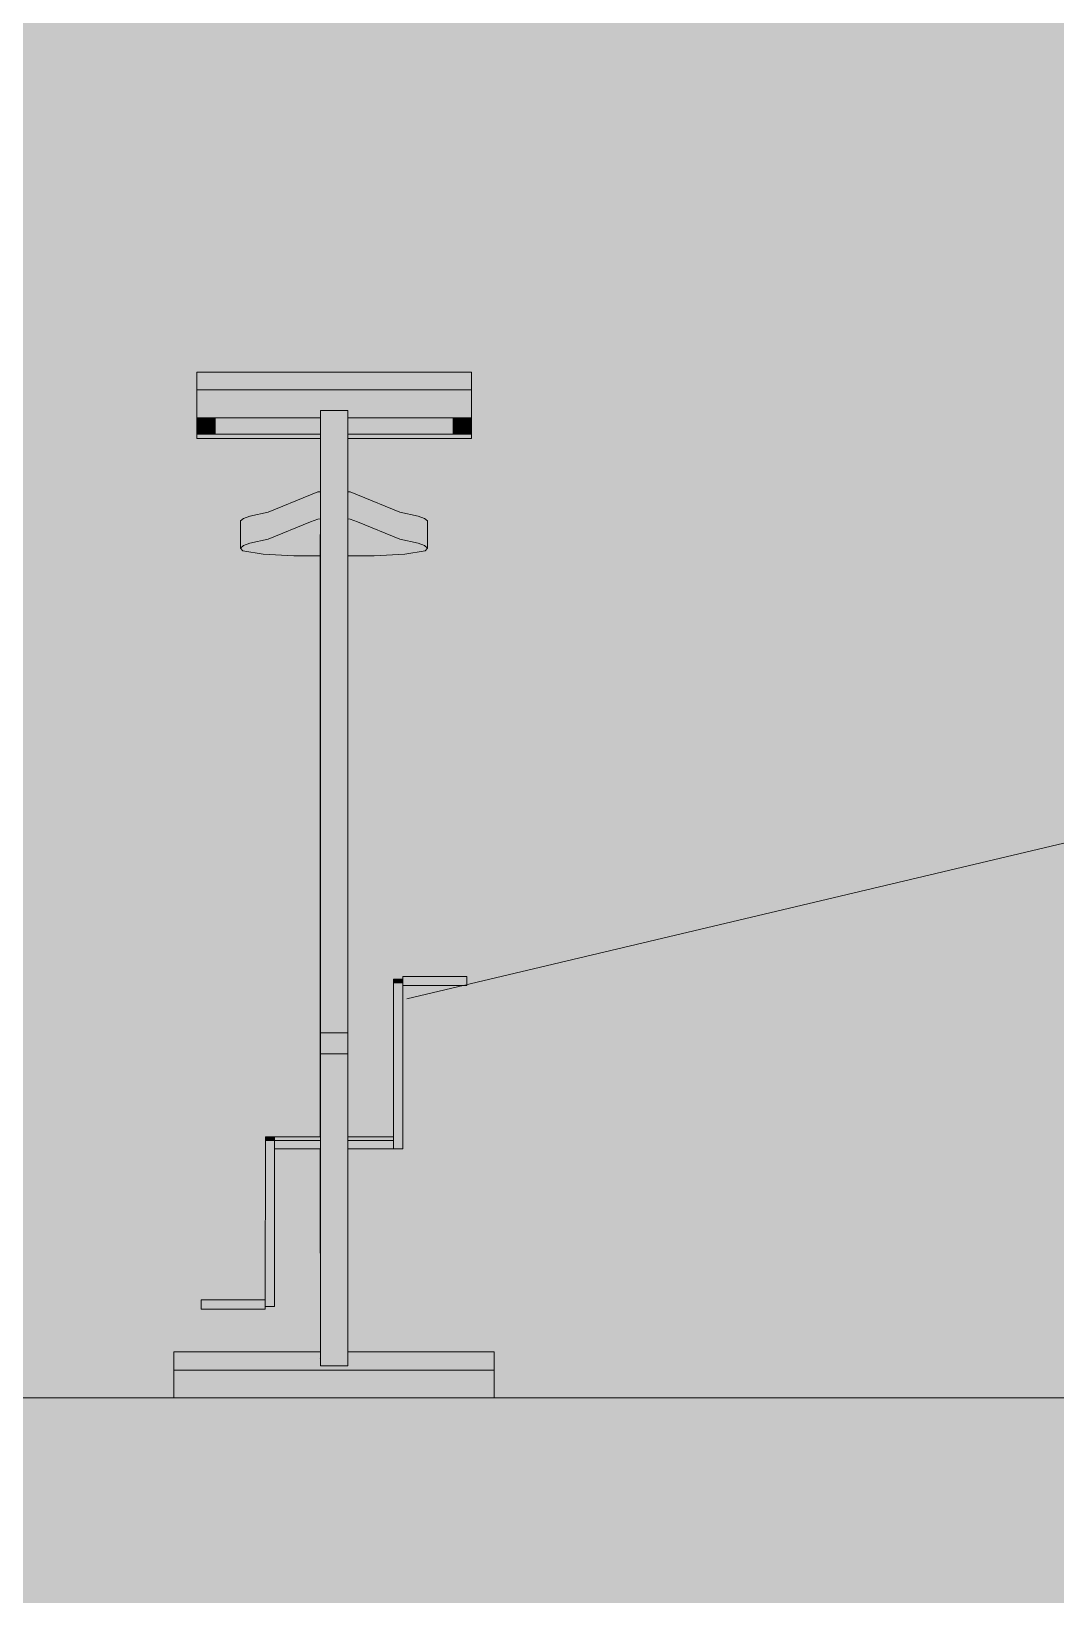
# Model space of a CAD drawing. Header units: centimetres. Extents: x -4381 to 5639, y -3920 to 4826.
# Drawn here: x 21.583 to 22.702, y 28.688 to 30.396 of the extents above; entities that cross this region are included whole.
import ezdxf
from ezdxf.xclip import XClip

# ---------------------------------------------------------------- set-up
doc = ezdxf.new("R2010")
doc.units = ezdxf.units.CM
doc.header["$MEASUREMENT"] = 0
doc.header["$XCLIPFRAME"] = 0
doc.set_wipeout_variables(frame=1)
doc.linetypes.add('Traits', pattern=[0.217778, 0.15, -0.067778])
doc.linetypes.add('Wipeout_Contour', pattern=[100, 0, -100])
for name, color, linetype, lineweight in [('00- NIVEAUX_Pen_No__20', 1, 'Continuous', 5), ('01- MOBILIER_Pen_No__18', 9, 'Continuous', 5), ('01- MOBILIER_Pen_No__2', 8, 'Continuous', 5), ('01- MOBILIER_Pen_No__7', 7, 'Continuous', 5), ('Dalles_Pen_No__1', 7, 'Continuous', 5)]:
    doc.layers.add(name, color=color, linetype=linetype, lineweight=lineweight)
for name, color, linetype in [('01- MOBILIER', 7, 'Continuous'), ('Dalles', 7, 'Continuous'), ('Drawing & Figure', 7, 'Continuous'), ('Structural - Bearing', 7, 'Continuous')]:
    doc.layers.add(name, color=color, linetype=linetype)
for name, color, linetype, lineweight, true_color in [('01- MOBILIER_Pen_No__102', 7, 'Continuous', 5, 0xcccccc), ('01- MOBILIER_Pen_No__118', 7, 'Continuous', 5, 0x573938), ('01- MOBILIER_Pen_No__186', 7, 'Continuous', 5, 0xe8e8e8), ('01- MOBILIER_Pen_No__61', 7, 'Continuous', 5, 0x6a6a6a), ('01- MOBILIER_Pen_No__62', 7, 'Continuous', 5, 0xaaaaaa), ('Structural - Bearing_Pen_No__178', 7, 'Continuous', 5, 0xbda888)]:
    doc.layers.add(name, color=color, linetype=linetype, lineweight=lineweight, true_color=true_color)

# ---------------------------------------------------------------- blocks, each defined once
blk = doc.blocks.new('Drawing_8_8', base_point=(-322.5754, 32.2036))
at = {"color": 254, "linetype": 'Wipeout_Contour', "lineweight": 0, "ltscale": 7239.201448}
blk.add_wipeout([(24.312, 31.9036), (19.212, 31.9036), (19.212, 28.9036), (20.2619, 28.9036), (20.2619, 28.9073), (20.2619, 28.9179), (20.2619, 28.9286), (20.2321, 28.9286), (20.2321, 28.9311), (20.2321, 28.9382), (20.2321, 28.9492), (20.2321, 28.9632), (20.2321, 28.9786), (20.2321, 28.9941), (20.2321, 29.008), (20.2321, 29.0191), (20.2321, 29.0262), (20.2321, 29.0286), (20.2321, 29.0366), (20.2321, 29.0482), (20.2321, 29.9936), (20.212, 29.9936), (20.212, 30.0536), (20.5171, 30.0536), (20.5171, 30.0736), (20.3921, 30.0736), (20.3828, 30.0743), (20.3745, 30.0765), (20.3678, 30.0798), (20.3636, 30.084), (20.3621, 30.0886), (20.3621, 30.1146), (20.3621, 30.1846), (20.3636, 30.1892), (20.3679, 30.1934), (20.3745, 30.1967), (20.3829, 30.1989), (20.3921, 30.1996), (20.7321, 30.1996), (20.7414, 30.1989), (20.7498, 30.1967), (20.7564, 30.1934), (20.7607, 30.1892), (20.7621, 30.1846), (20.7621, 30.1586), (20.7621, 30.0886), (20.7606, 30.084), (20.7564, 30.0798), (20.7497, 30.0765), (20.7414, 30.0743), (20.7321, 30.0736), (20.6171, 30.0736), (20.6171, 30.0536), (20.9121, 30.0536), (20.9121, 29.9936), (20.8921, 29.9936), (20.8921, 29.057), (20.8921, 29.0264), (20.8921, 28.996), (20.8921, 28.9688), (20.8921, 28.9472), (20.8921, 28.9334), (20.8921, 28.9286), (20.8621, 28.9286), (20.8621, 28.9179), (20.8621, 28.9073), (20.8621, 28.9036), (21.7385, 28.9036), (21.7385, 28.9536), (21.8985, 28.9536), (21.8985, 29.1754), (21.8486, 29.1754), (21.8485, 29.0033), (21.8385, 29.0033), (21.8385, 29.0003), (21.7685, 29.0003), (21.7685, 29.0103), (21.8385, 29.0103), (21.8386, 29.1886), (21.8985, 29.1886), (21.8985, 29.8229), (21.8696, 29.8232), (21.8361, 29.8249), (21.8139, 29.8287), (21.8114, 29.8316), (21.8114, 29.8612), (21.8146, 29.8637), (21.8216, 29.8663), (21.8416, 29.8709), (21.8878, 29.8898), (21.8959, 29.8928), (21.8986, 29.893), (21.8986, 29.9511), (21.7636, 29.9511), (21.7636, 29.9705), (21.7636, 30.0238), (22.0636, 30.0238), (22.0636, 30.0044), (22.0636, 29.9511), (21.9286, 29.9511), (21.9286, 29.893), (21.9311, 29.8928), (21.9393, 29.8898), (21.9854, 29.8709), (22.0054, 29.8663), (22.0124, 29.8637), (22.0156, 29.8612), (22.0156, 29.8316), (22.0131, 29.8287), (21.9909, 29.8249), (21.9574, 29.8232), (21.9286, 29.8229), (21.9286, 29.302), (21.9286, 29.2792), (21.9286, 29.1886), (21.9786, 29.1886), (21.9786, 29.3607), (21.9886, 29.3607), (21.9886, 29.3637), (22.0586, 29.3637), (22.0586, 29.3537), (21.9886, 29.3537), (21.9886, 29.1754), (21.9286, 29.1754), (21.9286, 28.9536), (22.0885, 28.9536), (22.0886, 28.9336), (22.0886, 28.9036), (22.8734, 28.9036), (22.8734, 28.9638), (22.8477, 28.9638), (22.8477, 28.9472), (22.8477, 28.9334), (22.8477, 28.9286), (22.8263, 28.9286), (22.8263, 28.9311), (22.8263, 28.9382), (22.8263, 28.9492), (22.8263, 28.9632), (22.8263, 28.9786), (22.8263, 28.9941), (22.8263, 29.008), (22.8263, 29.0191), (22.8263, 29.0262), (22.8263, 29.0286), (22.8263, 29.0366), (22.8263, 29.0482), (22.8263, 29.9936), (22.8119, 29.9936), (22.8119, 30.0536), (23.0299, 30.0536), (23.0299, 30.0736), (22.9406, 30.0736), (22.9339, 30.0743), (22.928, 30.0765), (22.9232, 30.0798), (22.9202, 30.084), (22.9191, 30.0886), (22.9191, 30.1146), (22.9192, 30.1846), (22.9202, 30.1892), (22.9233, 30.1934), (22.928, 30.1967), (22.934, 30.1989), (22.9406, 30.1996), (23.1835, 30.1996), (23.1901, 30.1989), (23.196, 30.1967), (23.2008, 30.1934), (23.2038, 30.1892), (23.2049, 30.1846), (23.2049, 30.1586), (23.2049, 30.0886), (23.2038, 30.084), (23.2008, 30.0798), (23.196, 30.0765), (23.19, 30.0743), (23.1834, 30.0736), (23.1013, 30.0736), (23.1013, 30.0536), (23.312, 30.0536), (23.312, 29.9936), (23.2977, 29.9936), (23.2978, 29.057), (23.2978, 29.0264), (23.2978, 28.996), (23.2977, 28.9688), (23.2977, 28.9472), (23.2977, 28.9334), (23.2977, 28.9286), (23.2763, 28.9286), (23.2763, 28.9311), (23.2763, 28.9408), (23.2763, 28.9492), (23.2763, 28.9638), (23.2506, 28.9638), (23.2506, 28.9036), (24.312, 28.9036)], dxfattribs=at).dxf.layer = 'Structural - Bearing'
at = {"layer": 'Structural - Bearing_Pen_No__178', "linetype": 'Continuous', "ltscale": 10}
blk.add_hatch(color=256, dxfattribs=at).paths.add_polyline_path([(24.312, 31.9036), (19.212, 31.9036), (19.212, 28.9036), (20.2619, 28.9036), (20.2619, 28.9073), (20.2619, 28.9179), (20.2619, 28.9286), (20.2321, 28.9286), (20.2321, 28.9311), (20.2321, 28.9382), (20.2321, 28.9492), (20.2321, 28.9632), (20.2321, 28.9786), (20.2321, 28.9941), (20.2321, 29.008), (20.2321, 29.0191), (20.2321, 29.0262), (20.2321, 29.0286), (20.2321, 29.0366), (20.2321, 29.0482), (20.2321, 29.9936), (20.212, 29.9936), (20.212, 30.0536), (20.5171, 30.0536), (20.5171, 30.0736), (20.3921, 30.0736), (20.3828, 30.0743), (20.3745, 30.0765), (20.3678, 30.0798), (20.3636, 30.084), (20.3621, 30.0886), (20.3621, 30.1146), (20.3621, 30.1846), (20.3636, 30.1892), (20.3679, 30.1934), (20.3745, 30.1967), (20.3829, 30.1989), (20.3921, 30.1996), (20.7321, 30.1996), (20.7414, 30.1989), (20.7498, 30.1967), (20.7564, 30.1934), (20.7607, 30.1892), (20.7621, 30.1846), (20.7621, 30.1586), (20.7621, 30.0886), (20.7606, 30.084), (20.7564, 30.0798), (20.7497, 30.0765), (20.7414, 30.0743), (20.7321, 30.0736), (20.6171, 30.0736), (20.6171, 30.0536), (20.9121, 30.0536), (20.9121, 29.9936), (20.8921, 29.9936), (20.8921, 29.057), (20.8921, 29.0264), (20.8921, 28.996), (20.8921, 28.9688), (20.8921, 28.9472), (20.8921, 28.9334), (20.8921, 28.9286), (20.8621, 28.9286), (20.8621, 28.9179), (20.8621, 28.9073), (20.8621, 28.9036), (21.7385, 28.9036), (21.7385, 28.9536), (21.8985, 28.9536), (21.8985, 29.1754), (21.8486, 29.1754), (21.8485, 29.0033), (21.8385, 29.0033), (21.8385, 29.0003), (21.7685, 29.0003), (21.7685, 29.0103), (21.8385, 29.0103), (21.8386, 29.1886), (21.8985, 29.1886), (21.8985, 29.8229), (21.8696, 29.8232), (21.8361, 29.8249), (21.8139, 29.8287), (21.8114, 29.8316), (21.8114, 29.8612), (21.8146, 29.8637), (21.8216, 29.8663), (21.8416, 29.8709), (21.8878, 29.8898), (21.8959, 29.8928), (21.8986, 29.893), (21.8986, 29.9511), (21.7636, 29.9511), (21.7636, 29.9705), (21.7636, 30.0238), (22.0636, 30.0238), (22.0636, 30.0044), (22.0636, 29.9511), (21.9286, 29.9511), (21.9286, 29.893), (21.9311, 29.8928), (21.9393, 29.8898), (21.9854, 29.8709), (22.0054, 29.8663), (22.0124, 29.8637), (22.0156, 29.8612), (22.0156, 29.8316), (22.0131, 29.8287), (21.9909, 29.8249), (21.9574, 29.8232), (21.9286, 29.8229), (21.9286, 29.302), (21.9286, 29.2792), (21.9286, 29.1886), (21.9786, 29.1886), (21.9786, 29.3607), (21.9886, 29.3607), (21.9886, 29.3637), (22.0586, 29.3637), (22.0586, 29.3537), (21.9886, 29.3537), (21.9886, 29.1754), (21.9286, 29.1754), (21.9286, 28.9536), (22.0885, 28.9536), (22.0886, 28.9336), (22.0886, 28.9036), (22.8734, 28.9036), (22.8734, 28.9638), (22.8477, 28.9638), (22.8477, 28.9472), (22.8477, 28.9334), (22.8477, 28.9286), (22.8263, 28.9286), (22.8263, 28.9311), (22.8263, 28.9382), (22.8263, 28.9492), (22.8263, 28.9632), (22.8263, 28.9786), (22.8263, 28.9941), (22.8263, 29.008), (22.8263, 29.0191), (22.8263, 29.0262), (22.8263, 29.0286), (22.8263, 29.0366), (22.8263, 29.0482), (22.8263, 29.9936), (22.8119, 29.9936), (22.8119, 30.0536), (23.0299, 30.0536), (23.0299, 30.0736), (22.9406, 30.0736), (22.9339, 30.0743), (22.928, 30.0765), (22.9232, 30.0798), (22.9202, 30.084), (22.9191, 30.0886), (22.9191, 30.1146), (22.9192, 30.1846), (22.9202, 30.1892), (22.9233, 30.1934), (22.928, 30.1967), (22.934, 30.1989), (22.9406, 30.1996), (23.1835, 30.1996), (23.1901, 30.1989), (23.196, 30.1967), (23.2008, 30.1934), (23.2038, 30.1892), (23.2049, 30.1846), (23.2049, 30.1586), (23.2049, 30.0886), (23.2038, 30.084), (23.2008, 30.0798), (23.196, 30.0765), (23.19, 30.0743), (23.1834, 30.0736), (23.1013, 30.0736), (23.1013, 30.0536), (23.312, 30.0536), (23.312, 29.9936), (23.2977, 29.9936), (23.2978, 29.057), (23.2978, 29.0264), (23.2978, 28.996), (23.2977, 28.9688), (23.2977, 28.9472), (23.2977, 28.9334), (23.2977, 28.9286), (23.2763, 28.9286), (23.2763, 28.9311), (23.2763, 28.9408), (23.2763, 28.9492), (23.2763, 28.9638), (23.2506, 28.9638), (23.2506, 28.9036), (24.312, 28.9036)])
at = {"color": 254, "linetype": 'Wipeout_Contour', "lineweight": 0, "ltscale": 147.888577}
blk.add_wipeout([(21.8114, 29.8316), (21.8146, 29.8342), (21.8146, 29.8637), (21.8114, 29.8612)], dxfattribs=at).dxf.layer = '01- MOBILIER'
at = {"color": 254, "linetype": 'Wipeout_Contour', "lineweight": 0, "ltscale": 145.143822}
blk.add_wipeout([(21.7386, 28.9336), (21.7386, 28.9036), (22.0886, 28.9036), (22.0886, 28.9336)], dxfattribs=at).dxf.layer = '01- MOBILIER'
at = {"layer": '01- MOBILIER_Pen_No__118', "linetype": 'Continuous', "ltscale": 10}
blk.add_hatch(color=256, dxfattribs=at).paths.add_polyline_path([(21.8114, 29.8316), (21.8146, 29.8342), (21.8146, 29.8637), (21.8114, 29.8612)])
at = {"layer": '01- MOBILIER_Pen_No__61', "linetype": 'Continuous', "ltscale": 10}
blk.add_hatch(color=256, dxfattribs=at).paths.add_polyline_path([(21.7386, 28.9336), (21.7386, 28.9036), (22.0886, 28.9036), (22.0886, 28.9336)])
at = {"layer": 'Dalles', "linetype": 'Continuous', "lineweight": 0, "ltscale": 10, "true_color": 0x000000}
blk.add_hatch(color=18, dxfattribs=at).paths.add_polyline_path([(18.912, 28.6036), (33.812, 28.6036), (33.812, 28.9036), (18.912, 28.9036)])
at = {"layer": 'Dalles_Pen_No__1', "linetype": 'Continuous', "ltscale": 10}
blk.add_line((24.312, 28.9036), (19.212, 28.9036), dxfattribs=at)
at = {"color": 254, "linetype": 'Wipeout_Contour', "lineweight": 0, "ltscale": 147.908856}
blk.add_wipeout([(21.8146, 29.8342), (21.8216, 29.8368), (21.8216, 29.8663), (21.8146, 29.8637)], dxfattribs=at).dxf.layer = '01- MOBILIER'
at = {"color": 254, "linetype": 'Wipeout_Contour', "lineweight": 0, "ltscale": 327.290151}
blk.add_wipeout([(21.7385, 28.9536), (21.7386, 28.9336), (22.0886, 28.9336), (22.0885, 28.9536), (21.9286, 28.9536), (21.9286, 28.9385), (21.8986, 28.9385), (21.8985, 28.9469), (21.8985, 28.9536)], dxfattribs=at).dxf.layer = '01- MOBILIER'
at = {"layer": '01- MOBILIER_Pen_No__118', "linetype": 'Continuous', "ltscale": 10}
blk.add_hatch(color=256, dxfattribs=at).paths.add_polyline_path([(21.8146, 29.8342), (21.8216, 29.8368), (21.8216, 29.8663), (21.8146, 29.8637)])
at = {"layer": '01- MOBILIER_Pen_No__2', "linetype": 'Continuous', "ltscale": 10}
blk.add_hatch(color=256, dxfattribs=at).paths.add_polyline_path([(21.7385, 28.9536), (21.7386, 28.9336), (22.0886, 28.9336), (22.0885, 28.9536), (21.9286, 28.9536), (21.9286, 28.9385), (21.8986, 28.9385), (21.8985, 28.9469), (21.8985, 28.9536)])
at = {"layer": '01- MOBILIER_Pen_No__7', "linetype": 'Continuous', "ltscale": 10}
for p, q in [((21.7385, 28.9536), (21.7385, 28.9036)), ((21.7386, 28.9336), (21.7385, 28.9536)), ((22.0886, 28.9336), (22.0885, 28.9536)), ((21.7385, 28.9036), (21.7386, 28.9336)), ((22.0886, 28.9036), (22.0886, 28.9336))]:
    blk.add_line(p, q, dxfattribs=at)
at = {"color": 254, "linetype": 'Wipeout_Contour', "lineweight": 0, "ltscale": 147.952484}
blk.add_wipeout([(21.8216, 29.8368), (21.8416, 29.8414), (21.8416, 29.8709), (21.8216, 29.8663)], dxfattribs=at).dxf.layer = '01- MOBILIER'
at = {"color": 254, "linetype": 'Wipeout_Contour', "lineweight": 0, "ltscale": 145.750559}
blk.add_wipeout([(21.9286, 29.2792), (21.8986, 29.2792), (21.8986, 28.9385), (21.9286, 28.9385)], dxfattribs=at).dxf.layer = '01- MOBILIER'
at = {"layer": '01- MOBILIER_Pen_No__102', "linetype": 'Continuous', "ltscale": 10}
blk.add_hatch(color=256, dxfattribs=at).paths.add_polyline_path([(21.9286, 29.2792), (21.8986, 29.2792), (21.8986, 28.9385), (21.9286, 28.9385)])
at = {"layer": '01- MOBILIER_Pen_No__118', "linetype": 'Continuous', "ltscale": 10}
blk.add_hatch(color=256, dxfattribs=at).paths.add_polyline_path([(21.8216, 29.8368), (21.8416, 29.8414), (21.8416, 29.8709), (21.8216, 29.8663)])
at = {"layer": '01- MOBILIER_Pen_No__7', "linetype": 'Continuous', "ltscale": 10}
for p, q in [((21.8985, 28.9536), (21.7385, 28.9536)), ((21.8985, 28.9469), (21.8986, 28.9459)), ((21.8986, 28.9459), (21.8986, 28.9395)), ((22.0885, 28.9536), (21.9286, 28.9536)), ((22.0886, 28.9336), (21.7386, 28.9336)), ((21.8986, 28.9395), (21.8986, 28.9385)), ((21.9286, 28.9385), (21.8986, 28.9385))]:
    blk.add_line(p, q, dxfattribs=at)
at = {"color": 254, "linetype": 'Wipeout_Contour', "lineweight": 0, "ltscale": 146.335549}
blk.add_wipeout([(21.8986, 29.302), (21.8986, 29.2792), (21.9286, 29.2792), (21.9286, 29.302)], dxfattribs=at).dxf.layer = '01- MOBILIER'
at = {"color": 254, "linetype": 'Wipeout_Contour', "lineweight": 0, "ltscale": 145.885412}
blk.add_wipeout([(21.8486, 29.1754), (21.8986, 29.1754), (21.8986, 29.1846), (21.8486, 29.1846)], dxfattribs=at).dxf.layer = '01- MOBILIER'
at = {"color": 254, "linetype": 'Wipeout_Contour', "lineweight": 0, "ltscale": 146.077582}
blk.add_wipeout([(21.9286, 29.1846), (21.9286, 29.1754), (21.9786, 29.1754), (21.9786, 29.1846)], dxfattribs=at).dxf.layer = '01- MOBILIER'
at = {"layer": '01- MOBILIER_Pen_No__62', "linetype": 'Continuous', "ltscale": 10}
for points in [[(21.8986, 29.302), (21.8986, 29.2792), (21.9286, 29.2792), (21.9286, 29.302)], [(21.8486, 29.1754), (21.8986, 29.1754), (21.8986, 29.1846), (21.8486, 29.1846)], [(21.9286, 29.1846), (21.9286, 29.1754), (21.9786, 29.1754), (21.9786, 29.1846)]]:
    blk.add_hatch(color=256, dxfattribs=at).paths.add_polyline_path(points)
at = {"layer": '01- MOBILIER_Pen_No__7', "linetype": 'Continuous', "ltscale": 10}
for p, q in [((21.8986, 29.272), (21.8985, 29.2279)), ((21.9286, 29.2792), (21.8986, 29.2792)), ((21.8985, 29.1754), (21.8986, 28.9469))]:
    blk.add_line(p, q, dxfattribs=at)
at = {"color": 254, "linetype": 'Wipeout_Contour', "lineweight": 0, "ltscale": 147.456854}
blk.add_wipeout([(21.8986, 29.9819), (21.8986, 29.302), (21.9286, 29.302), (21.9286, 29.9819)], dxfattribs=at).dxf.layer = '01- MOBILIER'
at = {"color": 254, "linetype": 'Wipeout_Contour', "lineweight": 0, "ltscale": 145.906568}
blk.add_wipeout([(21.8486, 29.1846), (21.8986, 29.1846), (21.8986, 29.1886), (21.8486, 29.1886)], dxfattribs=at).dxf.layer = '01- MOBILIER'
at = {"color": 254, "linetype": 'Wipeout_Contour', "lineweight": 0, "ltscale": 146.098725}
blk.add_wipeout([(21.9286, 29.1886), (21.9286, 29.1846), (21.9786, 29.1846), (21.9786, 29.1886)], dxfattribs=at).dxf.layer = '01- MOBILIER'
at = {"layer": '01- MOBILIER_Pen_No__18', "linetype": 'Continuous', "ltscale": 10}
blk.add_hatch(color=256, dxfattribs=at).paths.add_polyline_path([(21.8986, 29.9819), (21.8986, 29.302), (21.9286, 29.302), (21.9286, 29.9819)])
at = {"layer": '01- MOBILIER_Pen_No__186', "linetype": 'Continuous', "ltscale": 10}
for points in [[(21.8486, 29.1846), (21.8986, 29.1846), (21.8986, 29.1886), (21.8486, 29.1886)], [(21.9286, 29.1886), (21.9286, 29.1846), (21.9786, 29.1846), (21.9786, 29.1886)]]:
    blk.add_hatch(color=256, dxfattribs=at).paths.add_polyline_path(points)
at = {"layer": '01- MOBILIER_Pen_No__7', "linetype": 'Continuous', "ltscale": 10}
for p, q in [((21.8986, 29.3265), (21.8985, 29.2569)), ((21.8986, 29.2792), (21.8986, 29.302)), ((21.9286, 29.302), (21.8986, 29.302)), ((21.9286, 29.2792), (21.9286, 29.302)), ((21.8986, 28.9395), (21.8986, 29.2792)), ((21.9286, 28.9385), (21.9286, 29.2792)), ((21.8985, 29.2279), (21.8985, 29.1886)), ((21.8986, 29.1846), (21.8986, 29.1886)), ((21.8986, 29.1754), (21.8986, 29.1846))]:
    blk.add_line(p, q, dxfattribs=at)
at = {"color": 254, "linetype": 'Wipeout_Contour', "lineweight": 0, "ltscale": 148.271577}
blk.add_wipeout([(21.7636, 29.9511), (21.8986, 29.9511), (21.8986, 29.9559), (21.7636, 29.9559)], dxfattribs=at).dxf.layer = '01- MOBILIER'
at = {"color": 254, "linetype": 'Wipeout_Contour', "lineweight": 0, "ltscale": 148.661268}
blk.add_wipeout([(21.9286, 29.9559), (21.9286, 29.9511), (22.0636, 29.9511), (22.0636, 29.9559)], dxfattribs=at).dxf.layer = '01- MOBILIER'
at = {"color": 254, "linetype": 'Wipeout_Contour', "lineweight": 0, "ltscale": 148.1679}
blk.add_wipeout([(21.8878, 29.8603), (21.8959, 29.8632), (21.8959, 29.8928), (21.8878, 29.8898)], dxfattribs=at).dxf.layer = '01- MOBILIER'
at = {"color": 254, "linetype": 'Wipeout_Contour', "lineweight": 0, "ltscale": 185.849866}
blk.add_wipeout([(21.9286, 29.8863), (21.9286, 29.8634), (21.9311, 29.8632), (21.9311, 29.8928), (21.9286, 29.893)], dxfattribs=at).dxf.layer = '01- MOBILIER'
at = {"color": 254, "linetype": 'Wipeout_Contour', "lineweight": 0, "ltscale": 183.192572}
blk.add_wipeout([(21.9786, 29.3567), (21.9786, 29.1754), (21.9886, 29.1754), (21.9886, 29.3537), (21.9886, 29.3567)], dxfattribs=at).dxf.layer = '01- MOBILIER'
at = {"color": 254, "linetype": 'Wipeout_Contour', "lineweight": 0, "ltscale": 254.839644}
blk.add_wipeout([(21.8386, 29.1846), (21.8385, 29.0103), (21.8385, 29.0033), (21.8485, 29.0033), (21.8486, 29.1754), (21.8486, 29.1794), (21.8486, 29.1846)], dxfattribs=at).dxf.layer = '01- MOBILIER'
at = {"layer": '01- MOBILIER_Pen_No__118', "linetype": 'Continuous', "ltscale": 10}
for points in [[(21.7636, 29.9511), (21.8986, 29.9511), (21.8986, 29.9559), (21.7636, 29.9559)], [(21.9286, 29.9559), (21.9286, 29.9511), (22.0636, 29.9511), (22.0636, 29.9559)], [(21.8878, 29.8603), (21.8959, 29.8632), (21.8959, 29.8928), (21.8878, 29.8898)]]:
    blk.add_hatch(color=256, dxfattribs=at).paths.add_polyline_path(points)
at = {"layer": '01- MOBILIER_Pen_No__2', "linetype": 'Continuous', "ltscale": 10}
blk.add_hatch(color=256, dxfattribs=at).paths.add_polyline_path([(21.9286, 29.8863), (21.9286, 29.8634), (21.9311, 29.8632), (21.9311, 29.8928), (21.9286, 29.893)])
at = {"layer": '01- MOBILIER_Pen_No__62', "linetype": 'Continuous', "ltscale": 10}
for points in [[(21.9786, 29.3567), (21.9786, 29.1754), (21.9886, 29.1754), (21.9886, 29.3537), (21.9886, 29.3567)], [(21.8386, 29.1846), (21.8385, 29.0103), (21.8385, 29.0033), (21.8485, 29.0033), (21.8486, 29.1754), (21.8486, 29.1794), (21.8486, 29.1846)]]:
    blk.add_hatch(color=256, dxfattribs=at).paths.add_polyline_path(points)
at = {"layer": '01- MOBILIER_Pen_No__7', "linetype": 'Continuous', "ltscale": 10}
for p, q in [((21.9286, 29.1886), (21.9786, 29.1886)), ((21.9286, 29.1846), (21.9786, 29.1846)), ((21.9786, 29.1846), (21.9786, 29.1886)), ((21.8485, 29.0033), (21.8486, 29.1754)), ((21.8486, 29.1754), (21.8986, 29.1754)), ((21.9286, 29.1754), (21.9786, 29.1754)), ((21.9786, 29.1754), (21.9886, 29.1754))]:
    blk.add_line(p, q, dxfattribs=at)
at = {"color": 254, "linetype": 'Wipeout_Contour', "lineweight": 0, "ltscale": 148.331853}
blk.add_wipeout([(21.7836, 29.9738), (21.7836, 29.9559), (21.8986, 29.9559), (21.8986, 29.9738)], dxfattribs=at).dxf.layer = '01- MOBILIER'
at = {"color": 254, "linetype": 'Wipeout_Contour', "lineweight": 0, "ltscale": 148.674254}
blk.add_wipeout([(21.9286, 29.9559), (22.0436, 29.9559), (22.0436, 29.9738), (21.9286, 29.9738)], dxfattribs=at).dxf.layer = '01- MOBILIER'
at = {"color": 254, "linetype": 'Wipeout_Contour', "lineweight": 0, "ltscale": 148.185515}
blk.add_wipeout([(21.8959, 29.8928), (21.8959, 29.8632), (21.8986, 29.8634), (21.8986, 29.893)], dxfattribs=at).dxf.layer = '01- MOBILIER'
at = {"color": 254, "linetype": 'Wipeout_Contour', "lineweight": 0, "ltscale": 148.268157}
blk.add_wipeout([(21.9311, 29.8632), (21.9393, 29.8603), (21.9393, 29.8898), (21.9311, 29.8928)], dxfattribs=at).dxf.layer = '01- MOBILIER'
at = {"color": 254, "linetype": 'Wipeout_Contour', "lineweight": 0, "ltscale": 146.721781}
blk.add_wipeout([(21.9786, 29.3567), (21.9886, 29.3567), (21.9886, 29.3607), (21.9786, 29.3607)], dxfattribs=at).dxf.layer = '01- MOBILIER'
at = {"color": 254, "linetype": 'Wipeout_Contour', "lineweight": 0, "ltscale": 145.835142}
blk.add_wipeout([(21.8386, 29.1846), (21.8486, 29.1846), (21.8486, 29.1886), (21.8386, 29.1886)], dxfattribs=at).dxf.layer = '01- MOBILIER'
at = {"color": 254, "linetype": 'Wipeout_Contour', "lineweight": 0, "ltscale": 145.158362}
blk.add_wipeout([(21.7685, 29.0003), (21.8385, 29.0003), (21.8385, 29.0103), (21.7685, 29.0103)], dxfattribs=at).dxf.layer = '01- MOBILIER'
at = {"layer": '01- MOBILIER_Pen_No__186', "linetype": 'Continuous', "ltscale": 10}
for points in [[(21.9786, 29.3567), (21.9886, 29.3567), (21.9886, 29.3607), (21.9786, 29.3607)], [(21.8386, 29.1846), (21.8486, 29.1846), (21.8486, 29.1886), (21.8386, 29.1886)]]:
    blk.add_hatch(color=256, dxfattribs=at).paths.add_polyline_path(points)
at = {"layer": '01- MOBILIER_Pen_No__2', "linetype": 'Continuous', "ltscale": 10}
blk.add_hatch(color=256, dxfattribs=at).paths.add_polyline_path([(21.9311, 29.8632), (21.9393, 29.8603), (21.9393, 29.8898), (21.9311, 29.8928)])
at = {"layer": '01- MOBILIER_Pen_No__61', "linetype": 'Continuous', "ltscale": 10}
for points in [[(21.7836, 29.9738), (21.7836, 29.9559), (21.8986, 29.9559), (21.8986, 29.9738)], [(21.9286, 29.9559), (22.0436, 29.9559), (22.0436, 29.9738), (21.9286, 29.9738)], [(21.8959, 29.8928), (21.8959, 29.8632), (21.8986, 29.8634), (21.8986, 29.893)], [(21.7685, 29.0003), (21.8385, 29.0003), (21.8385, 29.0103), (21.7685, 29.0103)]]:
    blk.add_hatch(color=256, dxfattribs=at).paths.add_polyline_path(points)
at = {"layer": '01- MOBILIER_Pen_No__7', "linetype": 'Continuous', "ltscale": 10}
for p, q in [((21.9786, 29.3567), (21.9786, 29.3607)), ((21.9786, 29.1754), (21.9786, 29.3567)), ((21.8385, 29.0103), (21.8386, 29.1846)), ((21.8386, 29.1846), (21.8386, 29.1886)), ((21.8386, 29.1886), (21.8486, 29.1886)), ((21.8386, 29.1846), (21.8486, 29.1846)), ((21.8486, 29.1846), (21.8486, 29.1886)), ((21.8486, 29.1886), (21.8986, 29.1886)), ((21.8486, 29.1754), (21.8486, 29.1846)), ((21.8486, 29.1846), (21.8986, 29.1846)), ((21.7685, 29.0103), (21.7685, 29.0003)), ((21.7685, 29.0003), (21.7685, 29.0103)), ((21.7685, 29.0103), (21.8385, 29.0103)), ((21.7685, 29.0003), (21.8385, 29.0003)), ((21.8385, 29.0003), (21.8385, 29.0103)), ((21.8385, 29.0033), (21.8485, 29.0033))]:
    blk.add_line(p, q, dxfattribs=at)
at = {"color": 254, "linetype": 'Wipeout_Contour', "lineweight": 0, "ltscale": 295.925085}
blk.add_wipeout([(21.7636, 30.0044), (21.7636, 29.9738), (21.8986, 29.9738), (21.8986, 29.9819), (21.9286, 29.9819), (21.9286, 29.9738), (22.0636, 29.9738), (22.0636, 30.0044)], dxfattribs=at).dxf.layer = '01- MOBILIER'
at = {"color": 254, "linetype": 'Wipeout_Contour', "lineweight": 0, "ltscale": 148.070579}
blk.add_wipeout([(21.8416, 29.8414), (21.8878, 29.8603), (21.8878, 29.8898), (21.8416, 29.8709)], dxfattribs=at).dxf.layer = '01- MOBILIER'
at = {"color": 254, "linetype": 'Wipeout_Contour', "lineweight": 0, "ltscale": 148.291667}
blk.add_wipeout([(21.9393, 29.8603), (21.9854, 29.8414), (21.9854, 29.8709), (21.9393, 29.8898)], dxfattribs=at).dxf.layer = '01- MOBILIER'
at = {"color": 254, "linetype": 'Wipeout_Contour', "lineweight": 0, "ltscale": 146.816927}
blk.add_wipeout([(21.9886, 29.3537), (22.0586, 29.3537), (22.0586, 29.3637), (21.9886, 29.3637)], dxfattribs=at).dxf.layer = '01- MOBILIER'
at = {"layer": '01- MOBILIER_Pen_No__118', "linetype": 'Continuous', "ltscale": 10}
for points in [[(21.7636, 30.0044), (21.7636, 29.9738), (21.8986, 29.9738), (21.8986, 29.9819), (21.9286, 29.9819), (21.9286, 29.9738), (22.0636, 29.9738), (22.0636, 30.0044)], [(21.8416, 29.8414), (21.8878, 29.8603), (21.8878, 29.8898), (21.8416, 29.8709)]]:
    blk.add_hatch(color=256, dxfattribs=at).paths.add_polyline_path(points)
at = {"layer": '01- MOBILIER_Pen_No__2', "linetype": 'Continuous', "ltscale": 10}
blk.add_hatch(color=256, dxfattribs=at).paths.add_polyline_path([(21.9393, 29.8603), (21.9854, 29.8414), (21.9854, 29.8709), (21.9393, 29.8898)])
at = {"layer": '01- MOBILIER_Pen_No__61', "linetype": 'Continuous', "ltscale": 10}
blk.add_hatch(color=256, dxfattribs=at).paths.add_polyline_path([(21.9886, 29.3537), (22.0586, 29.3537), (22.0586, 29.3637), (21.9886, 29.3637)])
at = {"layer": '01- MOBILIER_Pen_No__7', "linetype": 'Continuous', "ltscale": 10}
for p, q in [((21.8986, 29.9819), (21.8986, 29.9738)), ((21.9286, 29.9819), (21.8986, 29.9819)), ((21.8878, 29.8898), (21.8959, 29.8928)), ((21.8959, 29.8928), (21.8986, 29.893)), ((21.9286, 29.893), (21.9311, 29.8928)), ((21.9311, 29.8928), (21.9393, 29.8898)), ((21.9786, 29.3607), (21.9886, 29.3607)), ((21.9786, 29.3567), (21.9886, 29.3567)), ((21.9886, 29.3637), (21.9886, 29.3607)), ((21.9886, 29.3537), (21.9886, 29.3637)), ((21.9886, 29.3637), (22.0586, 29.3637)), ((22.0586, 29.3537), (22.0586, 29.3637)), ((21.9886, 29.1754), (21.9886, 29.3537)), ((21.9886, 29.3537), (22.0586, 29.3537))]:
    blk.add_line(p, q, dxfattribs=at)
at = {"color": 254, "linetype": 'Wipeout_Contour', "lineweight": 0, "ltscale": 148.660317}
blk.add_wipeout([(22.0636, 30.0044), (22.0636, 30.0238), (21.7636, 30.0238), (21.7636, 30.0044)], dxfattribs=at).dxf.layer = '01- MOBILIER'
at = {"color": 254, "linetype": 'Wipeout_Contour', "lineweight": 0, "ltscale": 148.174147}
blk.add_wipeout([(21.7836, 29.9559), (21.7836, 29.9738), (21.7636, 29.9738), (21.7636, 29.9559)], dxfattribs=at).dxf.layer = '01- MOBILIER'
at = {"color": 254, "linetype": 'Wipeout_Contour', "lineweight": 0, "ltscale": 148.835221}
blk.add_wipeout([(22.0636, 29.9559), (22.0636, 29.9738), (22.0436, 29.9738), (22.0436, 29.9559)], dxfattribs=at).dxf.layer = '01- MOBILIER'
at = {"color": 254, "linetype": 'Wipeout_Contour', "lineweight": 0, "ltscale": 148.336767}
blk.add_wipeout([(21.9854, 29.8414), (22.0054, 29.8368), (22.0054, 29.8663), (21.9854, 29.8709)], dxfattribs=at).dxf.layer = '01- MOBILIER'
at = {"color": 254, "linetype": 'Wipeout_Contour', "lineweight": 0, "ltscale": 479.580089}
blk.add_wipeout([(21.8114, 29.8316), (21.8139, 29.8287), (21.8361, 29.8249), (21.8696, 29.8232), (21.8985, 29.8229), (21.8985, 29.8414), (21.8985, 29.8465), (21.8986, 29.8634), (21.8959, 29.8632), (21.8878, 29.8603), (21.8416, 29.8414), (21.8216, 29.8368), (21.8146, 29.8342)], dxfattribs=at).dxf.layer = '01- MOBILIER'
at = {"layer": '01- MOBILIER_Pen_No__118', "linetype": 'Continuous', "ltscale": 10}
for points in [[(21.7836, 29.9559), (21.7836, 29.9738), (21.7636, 29.9738), (21.7636, 29.9559)], [(22.0636, 29.9559), (22.0636, 29.9738), (22.0436, 29.9738), (22.0436, 29.9559)], [(21.8114, 29.8316), (21.8139, 29.8287), (21.8361, 29.8249), (21.8696, 29.8232), (21.8985, 29.8229), (21.8985, 29.8414), (21.8985, 29.8465), (21.8986, 29.8634), (21.8959, 29.8632), (21.8878, 29.8603), (21.8416, 29.8414), (21.8216, 29.8368), (21.8146, 29.8342)]]:
    blk.add_hatch(color=256, dxfattribs=at).paths.add_polyline_path(points)
at = {"layer": '01- MOBILIER_Pen_No__2', "linetype": 'Continuous', "ltscale": 10}
blk.add_hatch(color=256, dxfattribs=at).paths.add_polyline_path([(21.9854, 29.8414), (22.0054, 29.8368), (22.0054, 29.8663), (21.9854, 29.8709)])
at = {"layer": '01- MOBILIER_Pen_No__61', "linetype": 'Continuous', "ltscale": 10}
blk.add_hatch(color=256, dxfattribs=at).paths.add_polyline_path([(22.0636, 30.0044), (22.0636, 30.0238), (21.7636, 30.0238), (21.7636, 30.0044)])
at = {"layer": '01- MOBILIER_Pen_No__7', "linetype": 'Continuous', "ltscale": 10}
for p, q in [((21.7636, 30.0044), (21.7636, 30.0238)), ((21.7636, 30.0238), (21.7636, 29.9955)), ((22.0636, 30.0238), (21.7636, 30.0238)), ((22.0636, 30.0044), (22.0636, 30.0238)), ((21.7636, 29.9738), (21.7636, 30.0044)), ((22.0636, 30.0044), (21.7636, 30.0044)), ((22.0636, 29.9738), (22.0636, 30.0044)), ((21.7636, 29.9955), (21.7636, 29.9753)), ((21.7636, 29.9753), (21.7636, 29.9705)), ((21.8986, 29.9738), (21.7636, 29.9738)), ((21.7636, 29.9559), (21.7636, 29.9738)), ((21.7636, 29.9705), (21.7636, 29.9559)), ((21.7836, 29.9559), (21.7836, 29.9738)), ((21.8986, 29.302), (21.8986, 29.9738)), ((22.0636, 29.9738), (21.9286, 29.9738)), ((22.0436, 29.9738), (22.0436, 29.9559)), ((22.0436, 29.9559), (22.0436, 29.9738)), ((22.0636, 29.9559), (22.0636, 29.9738)), ((21.7636, 29.9511), (21.7636, 29.9559)), ((21.8986, 29.9559), (21.7636, 29.9559)), ((22.0636, 29.9559), (21.9286, 29.9559)), ((22.0636, 29.9511), (22.0636, 29.9559)), ((21.8986, 29.9511), (21.7636, 29.9511)), ((22.0636, 29.9511), (21.9286, 29.9511)), ((21.8416, 29.8709), (21.8878, 29.8898)), ((21.8146, 29.8637), (21.8216, 29.8663)), ((21.8216, 29.8663), (21.8416, 29.8709)), ((21.8114, 29.8612), (21.8146, 29.8637)), ((21.8114, 29.8316), (21.8114, 29.8612)), ((21.8416, 29.8414), (21.8878, 29.8603)), ((21.8878, 29.8603), (21.8959, 29.8632)), ((21.8959, 29.8632), (21.8986, 29.8634)), ((21.8114, 29.8316), (21.8146, 29.8342)), ((21.8146, 29.8342), (21.8216, 29.8368)), ((21.8216, 29.8368), (21.8416, 29.8414)), ((21.8985, 29.8415), (21.8985, 29.8465)), ((21.8985, 29.8415), (21.8985, 29.2279)), ((21.8139, 29.8287), (21.8114, 29.8316)), ((21.8361, 29.8249), (21.8139, 29.8287)), ((21.8696, 29.8232), (21.8361, 29.8249)), ((21.8985, 29.8229), (21.8696, 29.8232))]:
    blk.add_line(p, q, dxfattribs=at)
at = {"color": 254, "linetype": 'Wipeout_Contour', "lineweight": 0, "ltscale": 148.358456}
blk.add_wipeout([(22.0054, 29.8368), (22.0124, 29.8342), (22.0124, 29.8637), (22.0054, 29.8663)], dxfattribs=at).dxf.layer = '01- MOBILIER'
at = {"layer": '01- MOBILIER_Pen_No__2', "linetype": 'Continuous', "ltscale": 10}
blk.add_hatch(color=256, dxfattribs=at).paths.add_polyline_path([(22.0054, 29.8368), (22.0124, 29.8342), (22.0124, 29.8637), (22.0054, 29.8663)])
at = {"color": 254, "linetype": 'Wipeout_Contour', "lineweight": 0, "ltscale": 148.362254}
blk.add_wipeout([(22.0124, 29.8342), (22.0156, 29.8316), (22.0156, 29.8612), (22.0124, 29.8637)], dxfattribs=at).dxf.layer = '01- MOBILIER'
at = {"layer": '01- MOBILIER_Pen_No__61', "linetype": 'Continuous', "ltscale": 10}
blk.add_hatch(color=256, dxfattribs=at).paths.add_polyline_path([(22.0124, 29.8342), (22.0156, 29.8316), (22.0156, 29.8612), (22.0124, 29.8637)])
at = {"color": 254, "linetype": 'Wipeout_Contour', "lineweight": 0, "ltscale": 406.655842}
blk.add_wipeout([(21.9286, 29.8229), (21.9574, 29.8232), (21.9909, 29.8249), (22.0131, 29.8287), (22.0156, 29.8316), (22.0124, 29.8342), (22.0054, 29.8368), (21.9854, 29.8414), (21.9393, 29.8603), (21.9311, 29.8632), (21.9286, 29.8634)], dxfattribs=at).dxf.layer = '01- MOBILIER'
at = {"layer": '01- MOBILIER_Pen_No__118', "linetype": 'Continuous', "ltscale": 10}
blk.add_hatch(color=256, dxfattribs=at).paths.add_polyline_path([(21.9286, 29.8229), (21.9574, 29.8232), (21.9909, 29.8249), (22.0131, 29.8287), (22.0156, 29.8316), (22.0124, 29.8342), (22.0054, 29.8368), (21.9854, 29.8414), (21.9393, 29.8603), (21.9311, 29.8632), (21.9286, 29.8634)])
at = {"layer": '00- NIVEAUX_Pen_No__20', "linetype": 'Traits', "ltscale": 10, "flags": 128}
blk.add_lwpolyline([(5.087, 25.2047), (9.7503, 26.0346), (16.464, 28.028), (33.812, 32.142), (41.3917, 34.142), (47.1882, 36.7047)], dxfattribs=at)
at = {"layer": '01- MOBILIER_Pen_No__7', "linetype": 'Continuous', "ltscale": 10}
for p, q in [((21.9286, 29.302), (21.9286, 29.9819)), ((21.9393, 29.8898), (21.9854, 29.8709)), ((21.9854, 29.8709), (22.0054, 29.8663)), ((22.0054, 29.8663), (22.0124, 29.8637)), ((21.9286, 29.8634), (21.9311, 29.8632)), ((21.9311, 29.8632), (21.9393, 29.8603)), ((21.9393, 29.8603), (21.9854, 29.8414)), ((22.0124, 29.8637), (22.0156, 29.8612)), ((22.0156, 29.8316), (22.0156, 29.8612)), ((21.9854, 29.8414), (22.0054, 29.8368)), ((22.0054, 29.8368), (22.0124, 29.8342)), ((22.0124, 29.8342), (22.0156, 29.8316)), ((21.9574, 29.8232), (21.9286, 29.8229)), ((21.9909, 29.8249), (21.9574, 29.8232)), ((22.0131, 29.8287), (21.9909, 29.8249)), ((22.0156, 29.8316), (22.0131, 29.8287))]:
    blk.add_line(p, q, dxfattribs=at)

msp = doc.modelspace()

# ---------------------------------------------------------------- block references
at = {"layer": 'Drawing & Figure', "color": 151, "linetype": 'Continuous', "lineweight": 5, "ltscale": 10, "true_color": 0x80c2ff}
ref = msp.add_blockref('Drawing_8_8', (-322.57542, 32.20361), dxfattribs=at)
XClip(ref).set_block_clipping_path([(1, 23.6253966175), (50.7463984619, 45.1170657245)])

doc.saveas('drawing.dxf')
